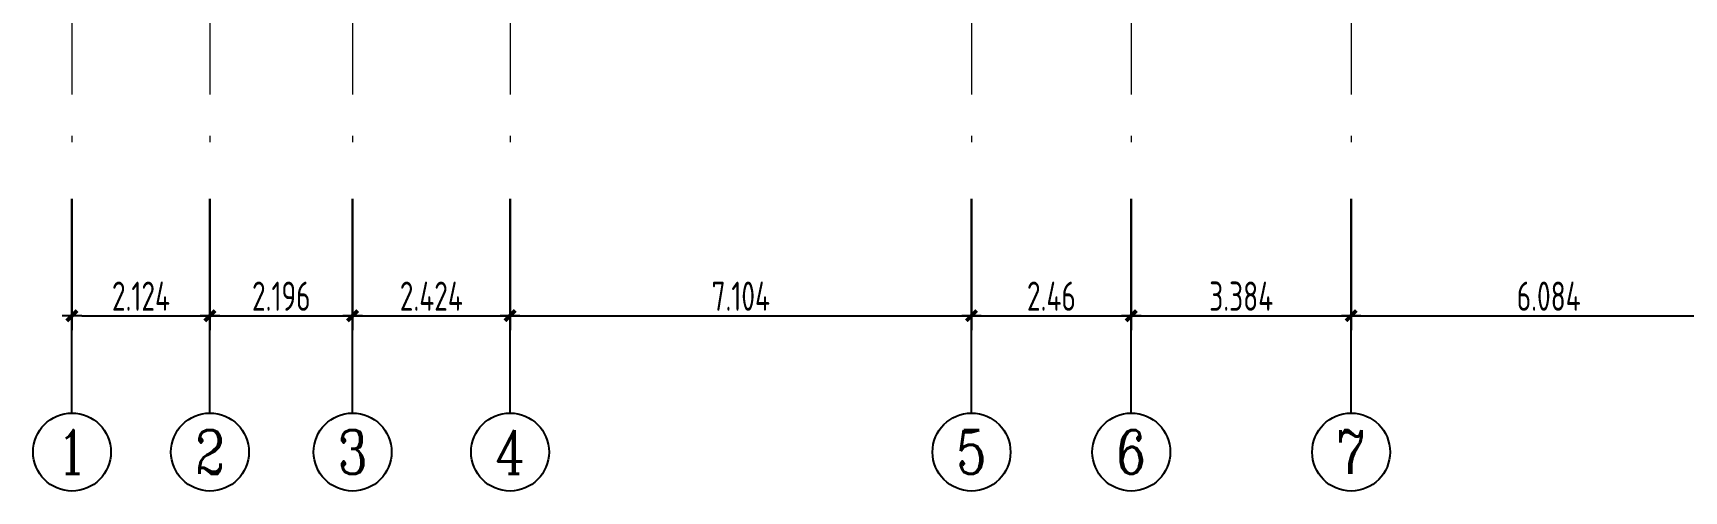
# Model space of a CAD drawing. Header units: metres. Extents: x 0 to 435, y 0 to 273.
# Drawn here: x 138.75 to 164.17, y 147.93 to 154.99 of the extents above; entities that cross this region are included whole.
import ezdxf
from ezdxf.enums import TextEntityAlignment as Align

# ---------------------------------------------------------------- set-up
doc = ezdxf.new("R2010")
doc.units = ezdxf.units.M
doc.header["$MEASUREMENT"] = 0
doc.linetypes.add('B4-PLANS$0$DASHDOT', pattern=[25.4, 12.7, -6.35, 0, -6.35])
doc.layers.get('0').update_dxf_attribs({"plot": 0})
doc.layers.add('Dote', color=1, linetype='B4-PLANS$0$DASHDOT', lineweight=15)
doc.layers.add('YQ_AXIS', color=3, linetype='Continuous')
doc.layers.add('YQ_DIM', color=3, linetype='Continuous')
doc.styles.add('YQ_AXIS', font='COMPLEX.SHX', dxfattribs={"width": 0.8, "bigfont": 'GBCBIG.SHX'})
doc.styles.add('YQ_DIM', font='SUPEROS.SHX', dxfattribs={"width": 0.8, "bigfont": 'HZDX.SHX'})
doc.dimstyles.new('yqm0_150', dxfattribs={"dimscale": 0.15, "dimtxt": 3, "dimasz": 1, "dimexe": 1.5, "dimexo": 3, "dimgap": 0.5, "dimtad": 1, "dimdec": 3, "dimdsep": 46, "dimtxsty": 'YQ_DIM', "dimblk": 'YQTICK', "dimcen": 0, "dimclrd": 256, "dimclre": 256, "dimclrt": 7, "dimadec": 1, "dimazin": 2, "dimtfac": 1, "dimtdec": 4, "dimtix": 1, "dimtmove": 2, "dimatfit": 2, "dimfxl": 1, "dimtolj": 1, "dimtzin": 0, "dimarcsym": 0})

# ---------------------------------------------------------------- blocks, each defined once
blk = doc.blocks.new('YQTICK')
blk.add_line((-1, 0), (1, 0))
at = {"const_width": 0.4}
blk.add_lwpolyline([(0.53, 0.53), (-0.53, -0.53)], dxfattribs=at)
blk = doc.blocks.new('*D828')
at = {"layer": 'Defpoints', "color": 0, "transparency": 16777216}
for p in [(139.353, 152.883), (141.477, 152.883), (141.477, 150.633)]:
    blk.add_point(p, dxfattribs=at)
at = {"layer": 'YQ_DIM', "lineweight": -2, "transparency": 16777216}
for p, q in [((139.353, 152.433), (139.353, 150.408)), ((141.477, 152.433), (141.477, 150.408)), ((139.503, 150.633), (141.327, 150.633))]:
    blk.add_line(p, q, dxfattribs=at)
at = {"layer": 'YQ_DIM', "lineweight": -2, "transparency": 16777216, "xscale": 0.15, "yscale": 0.15, "zscale": 0.15, "rotation": 180}
blk.add_blockref('YQTICK', (139.353, 150.633), dxfattribs=at)
at = {"layer": 'YQ_DIM', "lineweight": -2, "transparency": 16777216, "xscale": 0.15, "yscale": 0.15, "zscale": 0.15}
blk.add_blockref('YQTICK', (141.477, 150.633), dxfattribs=at)
at = {"layer": 'YQ_DIM', "color": 7, "transparency": 16777216, "insert": (140.415, 150.933), "char_height": 0.45, "attachment_point": 5, "style": 'YQ_DIM'}
blk.add_mtext('\\A1;2.124', dxfattribs=at)
blk = doc.blocks.new('*D829')
at = {"layer": 'Defpoints', "color": 0, "transparency": 16777216}
for p in [(141.477, 152.883), (143.673, 152.883), (143.673, 150.633)]:
    blk.add_point(p, dxfattribs=at)
at = {"layer": 'YQ_DIM', "lineweight": -2, "transparency": 16777216}
for p, q in [((141.477, 152.433), (141.477, 150.408)), ((143.673, 152.433), (143.673, 150.408)), ((141.627, 150.633), (143.523, 150.633))]:
    blk.add_line(p, q, dxfattribs=at)
at = {"layer": 'YQ_DIM', "lineweight": -2, "transparency": 16777216, "xscale": 0.15, "yscale": 0.15, "zscale": 0.15, "rotation": 180}
blk.add_blockref('YQTICK', (141.477, 150.633), dxfattribs=at)
at = {"layer": 'YQ_DIM', "lineweight": -2, "transparency": 16777216, "xscale": 0.15, "yscale": 0.15, "zscale": 0.15}
blk.add_blockref('YQTICK', (143.673, 150.633), dxfattribs=at)
at = {"layer": 'YQ_DIM', "color": 7, "transparency": 16777216, "insert": (142.575, 150.933), "char_height": 0.45, "attachment_point": 5, "style": 'YQ_DIM'}
blk.add_mtext('\\A1;2.196', dxfattribs=at)
blk = doc.blocks.new('*D830')
at = {"layer": 'Defpoints', "color": 0, "transparency": 16777216}
for p in [(143.673, 152.883), (146.097, 152.883), (146.097, 150.633)]:
    blk.add_point(p, dxfattribs=at)
at = {"layer": 'YQ_DIM', "lineweight": -2, "transparency": 16777216}
for p, q in [((143.673, 152.433), (143.673, 150.408)), ((146.097, 152.433), (146.097, 150.408)), ((143.823, 150.633), (145.947, 150.633))]:
    blk.add_line(p, q, dxfattribs=at)
at = {"layer": 'YQ_DIM', "lineweight": -2, "transparency": 16777216, "xscale": 0.15, "yscale": 0.15, "zscale": 0.15, "rotation": 180}
blk.add_blockref('YQTICK', (143.673, 150.633), dxfattribs=at)
at = {"layer": 'YQ_DIM', "lineweight": -2, "transparency": 16777216, "xscale": 0.15, "yscale": 0.15, "zscale": 0.15}
blk.add_blockref('YQTICK', (146.097, 150.633), dxfattribs=at)
at = {"layer": 'YQ_DIM', "color": 7, "transparency": 16777216, "insert": (144.885, 150.933), "char_height": 0.45, "attachment_point": 5, "style": 'YQ_DIM'}
blk.add_mtext('\\A1;2.424', dxfattribs=at)
blk = doc.blocks.new('*D831')
at = {"layer": 'Defpoints', "color": 0, "transparency": 16777216}
for p in [(146.097, 152.883), (153.201, 152.883), (153.201, 150.633)]:
    blk.add_point(p, dxfattribs=at)
at = {"layer": 'YQ_DIM', "lineweight": -2, "transparency": 16777216}
for p, q in [((146.097, 152.433), (146.097, 150.408)), ((153.201, 152.433), (153.201, 150.408)), ((146.247, 150.633), (153.051, 150.633))]:
    blk.add_line(p, q, dxfattribs=at)
at = {"layer": 'YQ_DIM', "lineweight": -2, "transparency": 16777216, "xscale": 0.15, "yscale": 0.15, "zscale": 0.15, "rotation": 180}
blk.add_blockref('YQTICK', (146.097, 150.633), dxfattribs=at)
at = {"layer": 'YQ_DIM', "lineweight": -2, "transparency": 16777216, "xscale": 0.15, "yscale": 0.15, "zscale": 0.15}
blk.add_blockref('YQTICK', (153.201, 150.633), dxfattribs=at)
at = {"layer": 'YQ_DIM', "color": 7, "transparency": 16777216, "insert": (149.649, 150.933), "char_height": 0.45, "attachment_point": 5, "style": 'YQ_DIM'}
blk.add_mtext('\\A1;7.104', dxfattribs=at)
blk = doc.blocks.new('*D832')
at = {"layer": 'Defpoints', "color": 0, "transparency": 16777216}
for p in [(153.201, 152.883), (155.661, 152.883), (155.661, 150.633)]:
    blk.add_point(p, dxfattribs=at)
at = {"layer": 'YQ_DIM', "lineweight": -2, "transparency": 16777216}
for p, q in [((153.201, 152.433), (153.201, 150.408)), ((155.661, 152.433), (155.661, 150.408)), ((153.351, 150.633), (155.511, 150.633))]:
    blk.add_line(p, q, dxfattribs=at)
at = {"layer": 'YQ_DIM', "lineweight": -2, "transparency": 16777216, "xscale": 0.15, "yscale": 0.15, "zscale": 0.15, "rotation": 180}
blk.add_blockref('YQTICK', (153.201, 150.633), dxfattribs=at)
at = {"layer": 'YQ_DIM', "lineweight": -2, "transparency": 16777216, "xscale": 0.15, "yscale": 0.15, "zscale": 0.15}
blk.add_blockref('YQTICK', (155.661, 150.633), dxfattribs=at)
at = {"layer": 'YQ_DIM', "color": 7, "transparency": 16777216, "insert": (154.431, 150.933), "char_height": 0.45, "attachment_point": 5, "style": 'YQ_DIM'}
blk.add_mtext('\\A1;2.46', dxfattribs=at)
blk = doc.blocks.new('*D833')
at = {"layer": 'Defpoints', "color": 0, "transparency": 16777216}
for p in [(155.661, 152.883), (159.045, 152.883), (159.045, 150.633)]:
    blk.add_point(p, dxfattribs=at)
at = {"layer": 'YQ_DIM', "lineweight": -2, "transparency": 16777216}
for p, q in [((155.661, 152.433), (155.661, 150.408)), ((159.045, 152.433), (159.045, 150.408)), ((155.811, 150.633), (158.895, 150.633))]:
    blk.add_line(p, q, dxfattribs=at)
at = {"layer": 'YQ_DIM', "lineweight": -2, "transparency": 16777216, "xscale": 0.15, "yscale": 0.15, "zscale": 0.15, "rotation": 180}
blk.add_blockref('YQTICK', (155.661, 150.633), dxfattribs=at)
at = {"layer": 'YQ_DIM', "lineweight": -2, "transparency": 16777216, "xscale": 0.15, "yscale": 0.15, "zscale": 0.15}
blk.add_blockref('YQTICK', (159.045, 150.633), dxfattribs=at)
at = {"layer": 'YQ_DIM', "color": 7, "transparency": 16777216, "insert": (157.353, 150.933), "char_height": 0.45, "attachment_point": 5, "style": 'YQ_DIM'}
blk.add_mtext('\\A1;3.384', dxfattribs=at)
blk = doc.blocks.new('*D834')
at = {"layer": 'Defpoints', "color": 0, "transparency": 16777216}
for p in [(159.045, 152.883), (165.129, 152.883), (165.129, 150.633)]:
    blk.add_point(p, dxfattribs=at)
at = {"layer": 'YQ_DIM', "lineweight": -2, "transparency": 16777216}
for p, q in [((159.045, 152.433), (159.045, 150.408)), ((165.129, 152.433), (165.129, 150.408)), ((159.195, 150.633), (164.979, 150.633))]:
    blk.add_line(p, q, dxfattribs=at)
at = {"layer": 'YQ_DIM', "lineweight": -2, "transparency": 16777216, "xscale": 0.15, "yscale": 0.15, "zscale": 0.15, "rotation": 180}
blk.add_blockref('YQTICK', (159.045, 150.633), dxfattribs=at)
at = {"layer": 'YQ_DIM', "lineweight": -2, "transparency": 16777216, "xscale": 0.15, "yscale": 0.15, "zscale": 0.15}
blk.add_blockref('YQTICK', (165.129, 150.633), dxfattribs=at)
at = {"layer": 'YQ_DIM', "color": 7, "transparency": 16777216, "insert": (162.087, 150.933), "char_height": 0.45, "attachment_point": 5, "style": 'YQ_DIM'}
blk.add_mtext('\\A1;6.084', dxfattribs=at)

msp = doc.modelspace()

# ---------------------------------------------------------------- linework, layer by layer
at = {"layer": 'Dote', "ltscale": 0.1}
for p, q in [((139.3531, 184.3488), (139.3531, 152.8825)), ((141.4771, 184.3488), (141.4771, 152.8825)), ((143.6731, 184.3488), (143.6731, 152.8825)), ((146.0971, 184.3488), (146.0971, 152.8825)), ((153.2011, 184.3488), (153.2011, 152.8825)), ((155.6611, 184.3488), (155.6611, 152.8825)), ((159.0451, 184.3488), (159.0451, 152.8825))]:
    msp.add_line(p, q, dxfattribs=at)
at = {"layer": 'YQ_AXIS'}
for p, q in [((139.3531, 149.1325), (139.3531, 152.4325)), ((141.4771, 149.1325), (141.4771, 152.4325)), ((143.6731, 149.1325), (143.6731, 152.4325)), ((146.0971, 149.1325), (146.0971, 152.4325)), ((153.2011, 149.1325), (153.2011, 152.4325)), ((155.6611, 149.1325), (155.6611, 152.4325)), ((159.0451, 149.1325), (159.0451, 152.4325))]:
    msp.add_line(p, q, dxfattribs=at)
for centre in [(139.3531, 148.5325), (141.4771, 148.5325), (143.6731, 148.5325), (146.0971, 148.5325), (153.2011, 148.5325), (155.6611, 148.5325), (159.0451, 148.5325)]:
    msp.add_circle(centre, 0.6, dxfattribs=at)

# ---------------------------------------------------------------- texts
at = {"layer": 'YQ_AXIS', "color": 7, "style": 'YQ_AXIS', "width": 0.8}
for s, p in [('1', (139.3531, 148.5325)), ('2', (141.4771, 148.5325)), ('3', (143.6731, 148.5325)), ('4', (146.0971, 148.5325)), ('5', (153.2011, 148.5325)), ('6', (155.6611, 148.5325)), ('7', (159.0451, 148.5325))]:
    msp.add_text(s, height=0.675, dxfattribs=at).set_placement(p, align=Align.MIDDLE)

# ---------------------------------------------------------------- dimensions: what is measured, and where the dimension line sits
at = {"layer": 'YQ_DIM'}
for base, p1, p2, picture, middle in [((141.4771, 150.6325), (139.3531, 152.8825), (141.4771, 152.8825), '*D828', (140.4151, 150.9325)), ((143.6731, 150.6325), (141.4771, 152.8825), (143.6731, 152.8825), '*D829', (142.5751, 150.9325)), ((146.0971, 150.6325), (143.6731, 152.8825), (146.0971, 152.8825), '*D830', (144.8851, 150.9325)), ((153.2011, 150.6325), (146.0971, 152.8825), (153.2011, 152.8825), '*D831', (149.6491, 150.9325)), ((155.6611, 150.6325), (153.2011, 152.8825), (155.6611, 152.8825), '*D832', (154.4311, 150.9325)), ((159.0451, 150.6325), (155.6611, 152.8825), (159.0451, 152.8825), '*D833', (157.3531, 150.9325)), ((165.1291, 150.6325), (159.0451, 152.8825), (165.1291, 152.8825), '*D834', (162.0871, 150.9325))]:
    dim = msp.add_linear_dim(base=base, p1=p1, p2=p2, dimstyle='yqm0_150', dxfattribs=at)
    dim.commit()
    dim.dimension.update_dxf_attribs({"geometry": picture, "text_midpoint": middle})

doc.saveas('drawing.dxf')
